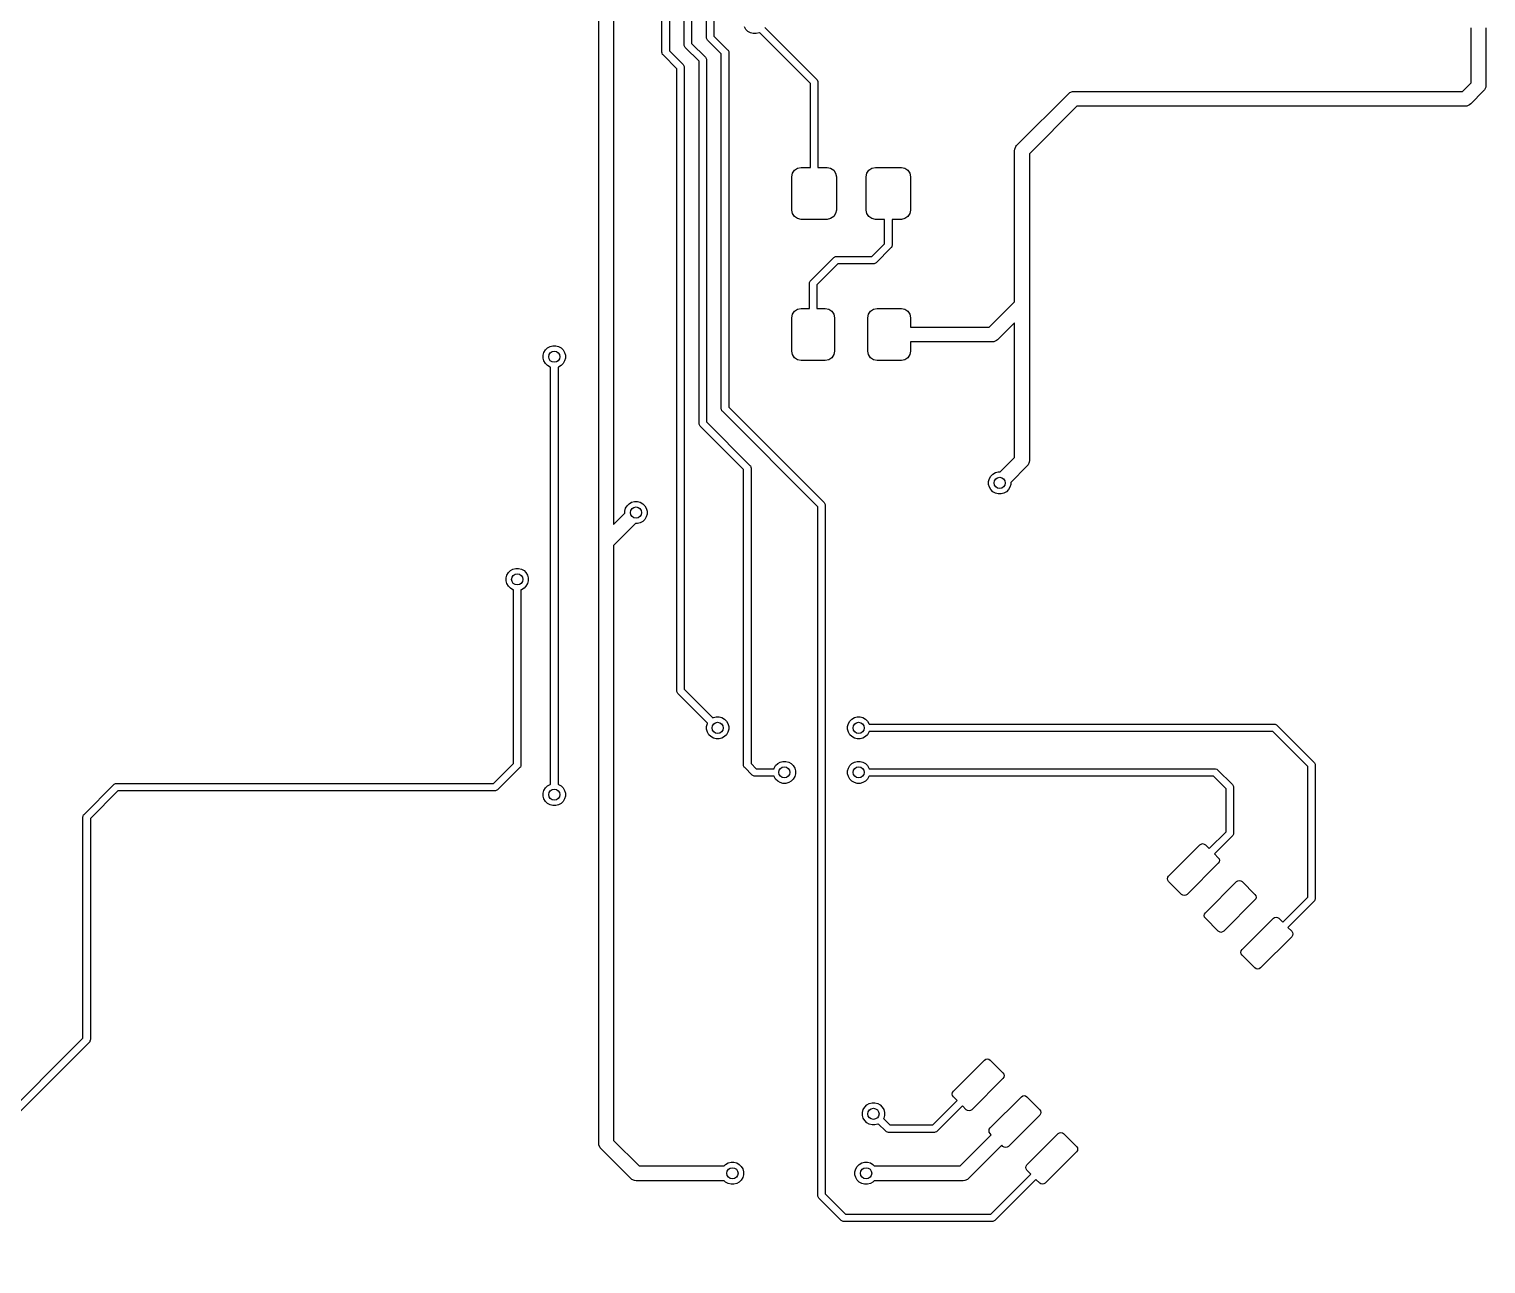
# Model space of a CAD drawing. Extents: x 0.41 to 5.69, y -3.19 to 0.7.
# Drawn here: x 4.065 to 5.61, y -2.821 to -1.511 of the extents above; entities that cross this region are included whole.
import ezdxf

# ---------------------------------------------------------------- set-up
doc = ezdxf.new("R2010")
doc.units = 0
doc.header["$MEASUREMENT"] = 0
doc.layers.add('BLACK', color=7, linetype='CONTINUOUS')

msp = doc.modelspace()

# ---------------------------------------------------------------- linework, layer by layer
at = {"layer": 'BLACK', "linetype": 'CONTINUOUS'}
for p, q in [((4.6693, -1.5591), (4.6693, -0.1181)), ((4.685, -0.1214), (4.685, -1.5591)), ((4.7362, -1.5354), (4.7362, -0.7087)), ((4.7441, -0.7103), (4.7441, -1.5338)), ((4.7598, -1.5276), (4.7598, -0.9291)), ((4.7677, -0.9308), (4.7677, -1.5259)), ((4.7835, -1.5197), (4.7835, -0.9528)), ((4.7913, -0.9544), (4.7913, -1.5181)), ((4.8253, -1.5111), (4.8237, -1.5085)), ((4.8275, -1.5133), (4.8253, -1.5111)), ((4.8301, -1.5148), (4.8275, -1.5133)), ((4.8453, -1.509), (4.9004, -1.5641)), ((5.5945, -1.5676), (5.5945, -1.5095)), ((5.6102, -1.5095), (5.6102, -1.5709)), ((4.7599, -1.5283), (4.7598, -1.5276)), ((4.7605, -1.5297), (4.7599, -1.5283)), ((4.761, -1.5303), (4.7605, -1.5297)), ((4.7677, -1.5259), (4.7823, -1.5405)), ((4.7835, -1.5205), (4.7835, -1.5197)), ((4.7841, -1.5219), (4.7835, -1.5205)), ((4.7846, -1.5225), (4.7841, -1.5219)), ((4.7992, -1.5371), (4.7846, -1.5225)), ((4.7913, -1.5181), (4.8059, -1.5326)), ((4.8331, -1.5156), (4.8301, -1.5148)), ((4.8362, -1.5156), (4.8331, -1.5156)), ((4.8392, -1.5148), (4.8362, -1.5156)), ((4.8397, -1.5145), (4.8392, -1.5148)), ((4.8937, -1.5686), (4.8397, -1.5145)), ((4.7363, -1.5362), (4.7362, -1.5354)), ((4.7369, -1.5376), (4.7363, -1.5362)), ((4.7374, -1.5382), (4.7369, -1.5376)), ((4.752, -1.5528), (4.7374, -1.5382)), ((4.7441, -1.5338), (4.7587, -1.5484)), ((4.7756, -1.5449), (4.761, -1.5303)), ((4.7756, -1.9291), (4.7756, -1.5449)), ((4.7823, -1.5405), (4.7828, -1.5411)), ((4.7828, -1.5411), (4.7828, -1.5411)), ((4.7828, -1.5411), (4.7834, -1.5425)), ((4.7834, -1.5425), (4.7835, -1.5433)), ((4.7835, -1.5433), (4.7835, -1.9275)), ((4.7992, -1.9134), (4.7992, -1.5371)), ((4.8059, -1.5326), (4.8064, -1.5332)), ((4.8064, -1.5332), (4.8064, -1.5332)), ((4.8064, -1.5332), (4.807, -1.5347)), ((4.807, -1.5347), (4.8071, -1.5354)), ((4.8071, -1.5354), (4.8071, -1.9118)), ((4.6693, -1.6102), (4.6693, -1.5591)), ((4.685, -1.5591), (4.685, -1.6102)), ((4.752, -2.2126), (4.752, -1.5528)), ((4.7587, -1.5484), (4.7592, -1.549)), ((4.7592, -1.549), (4.7592, -1.549)), ((4.7592, -1.549), (4.7598, -1.5504)), ((4.7598, -1.5504), (4.7598, -1.5512)), ((4.7598, -1.5512), (4.7598, -2.211)), ((4.8937, -1.6575), (4.8937, -1.5686)), ((4.9004, -1.5641), (4.9009, -1.5647)), ((4.9009, -1.5647), (4.9015, -1.5662)), ((4.9015, -1.5662), (4.9016, -1.5669)), ((4.9016, -1.5669), (4.9016, -1.6575)), ((5.5853, -1.5768), (5.5945, -1.5676)), ((5.6089, -1.5752), (5.6079, -1.5764)), ((5.6101, -1.5724), (5.6089, -1.5752)), ((5.6102, -1.5709), (5.6101, -1.5724)), ((5.1125, -1.6342), (5.1677, -1.5791)), ((5.1677, -1.5791), (5.1689, -1.5781)), ((5.1689, -1.5781), (5.1717, -1.5769)), ((5.1717, -1.5769), (5.1732, -1.5768)), ((5.1732, -1.5768), (5.2441, -1.5768)), ((5.2441, -1.5768), (5.5853, -1.5768)), ((5.593, -1.5912), (5.5901, -1.5924)), ((5.5942, -1.5902), (5.593, -1.5912)), ((5.6079, -1.5764), (5.5942, -1.5902)), ((5.1765, -1.5925), (5.126, -1.643)), ((5.2382, -1.5925), (5.1765, -1.5925)), ((5.2441, -1.5925), (5.2382, -1.5925)), ((5.5886, -1.5925), (5.2441, -1.5925)), ((5.5901, -1.5924), (5.5886, -1.5925)), ((4.6693, -1.6378), (4.6693, -1.6102)), ((4.685, -1.6102), (4.685, -1.6378)), ((4.6693, -2.0551), (4.6693, -1.6378)), ((4.685, -1.6378), (4.685, -2.0361)), ((5.1104, -1.6382), (5.1116, -1.6354)), ((5.1116, -1.6354), (5.1125, -1.6342)), ((5.1102, -1.6398), (5.1104, -1.6382)), ((5.1102, -1.748), (5.1102, -1.6398)), ((5.126, -1.643), (5.126, -1.748)), ((4.874, -1.6673), (4.8748, -1.6636)), ((4.874, -1.7028), (4.874, -1.6673)), ((4.8748, -1.6636), (4.8769, -1.6604)), ((4.8769, -1.6604), (4.8801, -1.6582)), ((4.8801, -1.6582), (4.8839, -1.6575)), ((4.8839, -1.6575), (4.8937, -1.6575)), ((4.9016, -1.6575), (4.9114, -1.6575)), ((4.9114, -1.6575), (4.9152, -1.6582)), ((4.9152, -1.6582), (4.9184, -1.6604)), ((4.9184, -1.6604), (4.9205, -1.6636)), ((4.9205, -1.6636), (4.9213, -1.6673)), ((4.9213, -1.6673), (4.9213, -1.7028)), ((4.9528, -1.6673), (4.9535, -1.6636)), ((4.9528, -1.7028), (4.9528, -1.6673)), ((4.9535, -1.6636), (4.9556, -1.6604)), ((4.9556, -1.6604), (4.9588, -1.6582)), ((4.9588, -1.6582), (4.9626, -1.6575)), ((4.9626, -1.6575), (4.9902, -1.6575)), ((4.9902, -1.6575), (4.9939, -1.6582)), ((4.9939, -1.6582), (4.9971, -1.6604)), ((4.9971, -1.6604), (4.9993, -1.6636)), ((4.9993, -1.6636), (5, -1.6673)), ((5, -1.6673), (5, -1.7028)), ((4.8748, -1.7065), (4.874, -1.7028)), ((4.8769, -1.7097), (4.8748, -1.7065)), ((4.8801, -1.7118), (4.8769, -1.7097)), ((4.8839, -1.7126), (4.8801, -1.7118)), ((4.9114, -1.7126), (4.8839, -1.7126)), ((4.9152, -1.7118), (4.9114, -1.7126)), ((4.9184, -1.7097), (4.9152, -1.7118)), ((4.9205, -1.7065), (4.9184, -1.7097)), ((4.9213, -1.7028), (4.9205, -1.7065)), ((4.9535, -1.7065), (4.9528, -1.7028)), ((4.9556, -1.7097), (4.9535, -1.7065)), ((4.9588, -1.7118), (4.9556, -1.7097)), ((4.9626, -1.7126), (4.9588, -1.7118)), ((4.9724, -1.7126), (4.9626, -1.7126)), ((4.9724, -1.7385), (4.9724, -1.7126)), ((4.9902, -1.7126), (4.9803, -1.7126)), ((4.9803, -1.7126), (4.9803, -1.7402)), ((4.9939, -1.7118), (4.9902, -1.7126)), ((4.9971, -1.7097), (4.9939, -1.7118)), ((4.9993, -1.7065), (4.9971, -1.7097)), ((5, -1.7028), (4.9993, -1.7065)), ((4.959, -1.752), (4.9724, -1.7385)), ((4.9792, -1.7429), (4.9634, -1.7587)), ((4.9797, -1.7423), (4.9792, -1.7429)), ((4.98, -1.7415), (4.9797, -1.7423)), ((4.9802, -1.7409), (4.98, -1.7415)), ((4.9803, -1.7402), (4.9802, -1.7409)), ((4.8939, -1.7777), (4.9185, -1.7531)), ((4.9229, -1.7598), (4.9006, -1.7821)), ((4.9185, -1.7531), (4.9191, -1.7526)), ((4.9191, -1.7526), (4.9196, -1.7524)), ((4.9196, -1.7524), (4.9205, -1.752)), ((4.9205, -1.752), (4.9213, -1.752)), ((4.9213, -1.752), (4.959, -1.752)), ((4.9606, -1.7598), (4.9229, -1.7598)), ((4.9614, -1.7598), (4.9606, -1.7598)), ((4.9628, -1.7592), (4.9614, -1.7598)), ((4.9634, -1.7587), (4.9628, -1.7592)), ((5.1102, -1.7999), (5.1102, -1.748)), ((5.126, -1.748), (5.126, -1.9685)), ((4.8927, -1.7805), (4.8928, -1.7797)), ((4.8927, -1.8071), (4.8927, -1.7805)), ((4.8928, -1.7797), (4.8934, -1.7783)), ((4.8934, -1.7783), (4.8939, -1.7777)), ((4.9006, -1.7821), (4.9006, -1.8071)), ((4.8769, -1.81), (4.8801, -1.8078)), ((4.8801, -1.8078), (4.8839, -1.8071)), ((4.8839, -1.8071), (4.8927, -1.8071)), ((4.9006, -1.8071), (4.9094, -1.8071)), ((4.9094, -1.8071), (4.9132, -1.8078)), ((4.9132, -1.8078), (4.9164, -1.81)), ((4.9576, -1.81), (4.9608, -1.8078)), ((4.9608, -1.8078), (4.9646, -1.8071)), ((4.9646, -1.8071), (4.9902, -1.8071)), ((4.9902, -1.8071), (4.9939, -1.8078)), ((4.9939, -1.8078), (4.9971, -1.81)), ((5.0834, -1.8268), (5.1102, -1.7999)), ((4.874, -1.8169), (4.8748, -1.8132)), ((4.874, -1.8524), (4.874, -1.8169)), ((4.8748, -1.8132), (4.8769, -1.81)), ((4.9164, -1.81), (4.9185, -1.8132)), ((4.9185, -1.8132), (4.9193, -1.8169)), ((4.9193, -1.8169), (4.9193, -1.8524)), ((4.9547, -1.8169), (4.9555, -1.8132)), ((4.9547, -1.8524), (4.9547, -1.8169)), ((4.9555, -1.8132), (4.9576, -1.81)), ((4.9971, -1.81), (4.9993, -1.8132)), ((4.9993, -1.8132), (5, -1.8169)), ((5, -1.8169), (5, -1.8268)), ((5.1102, -1.8222), (5.0922, -1.8402)), ((5.1102, -1.9652), (5.1102, -1.8222)), ((5, -1.8268), (5.0834, -1.8268)), ((4.6103, -1.8567), (4.6111, -1.8537)), ((4.6111, -1.8537), (4.6127, -1.8511)), ((4.6127, -1.8511), (4.6149, -1.8489)), ((4.6149, -1.8489), (4.6175, -1.8474)), ((4.6175, -1.8474), (4.6205, -1.8466)), ((4.6205, -1.8466), (4.6236, -1.8466)), ((4.6236, -1.8466), (4.6266, -1.8474)), ((4.6266, -1.8474), (4.6292, -1.8489)), ((4.6292, -1.8489), (4.6314, -1.8511)), ((4.6314, -1.8511), (4.633, -1.8537)), ((4.633, -1.8537), (4.6338, -1.8567)), ((4.8748, -1.8561), (4.874, -1.8524)), ((4.9193, -1.8524), (4.9185, -1.8561)), ((4.9555, -1.8561), (4.9547, -1.8524)), ((5, -1.8524), (4.9993, -1.8561)), ((5.0866, -1.8425), (5, -1.8425)), ((5, -1.8425), (5, -1.8524)), ((5.0882, -1.8424), (5.0866, -1.8425)), ((5.091, -1.8412), (5.0882, -1.8424)), ((5.0922, -1.8402), (5.091, -1.8412)), ((4.6103, -1.8598), (4.6103, -1.8567)), ((4.6111, -1.8628), (4.6103, -1.8598)), ((4.6127, -1.8655), (4.6111, -1.8628)), ((4.6149, -1.8676), (4.6127, -1.8655)), ((4.6175, -1.8692), (4.6149, -1.8676)), ((4.6181, -1.8693), (4.6175, -1.8692)), ((4.6181, -2.3118), (4.6181, -1.8693)), ((4.6266, -1.8692), (4.626, -1.8693)), ((4.626, -1.8693), (4.626, -2.3118)), ((4.6292, -1.8676), (4.6266, -1.8692)), ((4.6314, -1.8655), (4.6292, -1.8676)), ((4.633, -1.8628), (4.6314, -1.8655)), ((4.6338, -1.8598), (4.633, -1.8628)), ((4.6338, -1.8567), (4.6338, -1.8598)), ((4.8769, -1.8593), (4.8748, -1.8561)), ((4.8801, -1.8615), (4.8769, -1.8593)), ((4.8839, -1.8622), (4.8801, -1.8615)), ((4.9094, -1.8622), (4.8839, -1.8622)), ((4.9132, -1.8615), (4.9094, -1.8622)), ((4.9164, -1.8593), (4.9132, -1.8615)), ((4.9185, -1.8561), (4.9164, -1.8593)), ((4.9576, -1.8593), (4.9555, -1.8561)), ((4.9608, -1.8615), (4.9576, -1.8593)), ((4.9646, -1.8622), (4.9608, -1.8615)), ((4.9902, -1.8622), (4.9646, -1.8622)), ((4.9939, -1.8615), (4.9902, -1.8622)), ((4.9971, -1.8593), (4.9939, -1.8615)), ((4.9993, -1.8561), (4.9971, -1.8593)), ((4.7993, -1.9142), (4.7992, -1.9134)), ((4.7999, -1.9156), (4.7993, -1.9142)), ((4.8004, -1.9162), (4.7999, -1.9156)), ((4.9016, -2.0174), (4.8004, -1.9162)), ((4.8071, -1.9118), (4.9083, -2.013)), ((4.7757, -1.9299), (4.7756, -1.9291)), ((4.7763, -1.9313), (4.7757, -1.9299)), ((4.7767, -1.9319), (4.7763, -1.9313)), ((4.7835, -1.9275), (4.8296, -1.9736)), ((4.8228, -1.978), (4.7767, -1.9319)), ((4.8296, -1.9736), (4.83, -1.9742)), ((4.83, -1.9742), (4.83, -1.9742)), ((4.83, -1.9742), (4.8306, -1.9756)), ((4.8306, -1.9756), (4.8307, -1.9764)), ((4.8307, -1.9764), (4.8307, -2.2897)), ((5.0951, -1.9804), (5.1102, -1.9652)), ((5.1237, -1.9741), (5.1062, -1.9916)), ((5.1247, -1.9729), (5.1237, -1.9741)), ((5.1258, -1.97), (5.1247, -1.9729)), ((5.126, -1.9685), (5.1258, -1.97)), ((4.8228, -2.2913), (4.8228, -1.978)), ((5.0828, -1.9906), (5.0836, -1.9876)), ((5.0828, -1.9937), (5.0828, -1.9906)), ((5.0836, -1.9876), (5.0851, -1.9849)), ((5.0851, -1.9849), (5.0873, -1.9828)), ((5.0873, -1.9828), (5.09, -1.9812)), ((5.09, -1.9812), (5.0929, -1.9804)), ((5.0929, -1.9804), (5.0951, -1.9804)), ((5.1062, -1.9916), (5.1062, -1.9937)), ((5.0836, -1.9966), (5.0828, -1.9937)), ((5.0851, -1.9993), (5.0836, -1.9966)), ((5.0873, -2.0015), (5.0851, -1.9993)), ((5.09, -2.003), (5.0873, -2.0015)), ((5.0929, -2.0038), (5.09, -2.003)), ((5.096, -2.0038), (5.0929, -2.0038)), ((5.099, -2.003), (5.096, -2.0038)), ((5.1017, -2.0015), (5.099, -2.003)), ((5.1039, -1.9993), (5.1017, -2.0015)), ((5.1054, -1.9966), (5.1039, -1.9993)), ((5.1062, -1.9937), (5.1054, -1.9966)), ((4.685, -2.0361), (4.697, -2.0242)), ((4.697, -2.0221), (4.6977, -2.0191)), ((4.697, -2.0242), (4.697, -2.0221)), ((4.6977, -2.0191), (4.6993, -2.0164)), ((4.6993, -2.0164), (4.7015, -2.0143)), ((4.7015, -2.0143), (4.7041, -2.0127)), ((4.7041, -2.0127), (4.7071, -2.0119)), ((4.7071, -2.0119), (4.7102, -2.0119)), ((4.7102, -2.0119), (4.7132, -2.0127)), ((4.7132, -2.0127), (4.7159, -2.0143)), ((4.7159, -2.0143), (4.718, -2.0164)), ((4.718, -2.0164), (4.7196, -2.0191)), ((4.7196, -2.0191), (4.7204, -2.0221)), ((4.7204, -2.0221), (4.7204, -2.0252)), ((4.9016, -2.748), (4.9016, -2.0174)), ((4.9083, -2.013), (4.9088, -2.0136)), ((4.9088, -2.0136), (4.9088, -2.0136)), ((4.9088, -2.0136), (4.9094, -2.015)), ((4.9094, -2.015), (4.9094, -2.0157)), ((4.9094, -2.0157), (4.9094, -2.7464)), ((4.7081, -2.0353), (4.685, -2.0584)), ((4.7102, -2.0353), (4.7081, -2.0353)), ((4.7132, -2.0345), (4.7102, -2.0353)), ((4.7159, -2.033), (4.7132, -2.0345)), ((4.718, -2.0308), (4.7159, -2.033)), ((4.7196, -2.0281), (4.718, -2.0308)), ((4.7204, -2.0252), (4.7196, -2.0281)), ((4.6693, -2.6929), (4.6693, -2.0551)), ((4.685, -2.0584), (4.685, -2.6897)), ((4.5733, -2.0873), (4.5755, -2.0851)), ((4.5755, -2.0851), (4.5782, -2.0836)), ((4.5782, -2.0836), (4.5811, -2.0828)), ((4.5811, -2.0828), (4.5842, -2.0828)), ((4.5842, -2.0828), (4.5872, -2.0836)), ((4.5872, -2.0836), (4.5899, -2.0851)), ((4.5899, -2.0851), (4.592, -2.0873)), ((4.571, -2.0929), (4.5718, -2.09)), ((4.571, -2.096), (4.571, -2.0929)), ((4.5718, -2.099), (4.571, -2.096)), ((4.5718, -2.09), (4.5733, -2.0873)), ((4.5733, -2.1017), (4.5718, -2.099)), ((4.592, -2.0873), (4.5936, -2.09)), ((4.5936, -2.099), (4.592, -2.1017)), ((4.5936, -2.09), (4.5944, -2.0929)), ((4.5944, -2.096), (4.5936, -2.099)), ((4.5944, -2.0929), (4.5944, -2.096)), ((4.5755, -2.1039), (4.5733, -2.1017)), ((4.5782, -2.1054), (4.5755, -2.1039)), ((4.5787, -2.1056), (4.5782, -2.1054)), ((4.5787, -2.2897), (4.5787, -2.1056)), ((4.5872, -2.1054), (4.5866, -2.1056)), ((4.5866, -2.1056), (4.5866, -2.2913)), ((4.5899, -2.1039), (4.5872, -2.1054)), ((4.592, -2.1017), (4.5899, -2.1039)), ((4.752, -2.2134), (4.752, -2.2126)), ((4.7526, -2.2148), (4.752, -2.2134)), ((4.7531, -2.2154), (4.7526, -2.2148)), ((4.7847, -2.2469), (4.7531, -2.2154)), ((4.7598, -2.211), (4.7902, -2.2414)), ((4.7908, -2.2411), (4.7937, -2.2403)), ((4.7937, -2.2403), (4.7968, -2.2403)), ((4.7968, -2.2403), (4.7998, -2.2411)), ((4.9404, -2.2411), (4.9433, -2.2403)), ((4.9433, -2.2403), (4.9464, -2.2403)), ((4.9464, -2.2403), (4.9494, -2.2411)), ((4.7836, -2.2504), (4.7844, -2.2474)), ((4.7836, -2.2535), (4.7836, -2.2504)), ((4.7844, -2.2565), (4.7836, -2.2535)), ((4.7844, -2.2474), (4.7847, -2.2469)), ((4.7902, -2.2414), (4.7908, -2.2411)), ((4.7998, -2.2411), (4.8025, -2.2426)), ((4.8025, -2.2426), (4.8046, -2.2448)), ((4.8046, -2.2448), (4.8062, -2.2474)), ((4.8062, -2.2474), (4.807, -2.2504)), ((4.807, -2.2535), (4.8062, -2.2565)), ((4.807, -2.2504), (4.807, -2.2535)), ((4.9332, -2.2504), (4.934, -2.2474)), ((4.9332, -2.2535), (4.9332, -2.2504)), ((4.934, -2.2565), (4.9332, -2.2535)), ((4.934, -2.2474), (4.9355, -2.2448)), ((4.9355, -2.2448), (4.9377, -2.2426)), ((4.9377, -2.2426), (4.9404, -2.2411)), ((4.9494, -2.2411), (4.9521, -2.2426)), ((4.9521, -2.2426), (4.9543, -2.2448)), ((4.9543, -2.2448), (4.9558, -2.2474)), ((4.9558, -2.2474), (4.956, -2.248)), ((4.956, -2.2559), (4.9558, -2.2565)), ((4.956, -2.248), (5.378, -2.248)), ((5.378, -2.2559), (4.956, -2.2559)), ((5.378, -2.248), (5.3858, -2.248)), ((5.3842, -2.2559), (5.378, -2.2559)), ((5.4213, -2.293), (5.3842, -2.2559)), ((5.3858, -2.248), (5.3866, -2.2481)), ((5.3866, -2.2481), (5.388, -2.2487)), ((5.388, -2.2487), (5.3886, -2.2492)), ((5.3886, -2.2492), (5.428, -2.2886)), ((4.7859, -2.2592), (4.7844, -2.2565)), ((4.7881, -2.2613), (4.7859, -2.2592)), ((4.7908, -2.2629), (4.7881, -2.2613)), ((4.7937, -2.2637), (4.7908, -2.2629)), ((4.7968, -2.2637), (4.7937, -2.2637)), ((4.7998, -2.2629), (4.7968, -2.2637)), ((4.8025, -2.2613), (4.7998, -2.2629)), ((4.8046, -2.2592), (4.8025, -2.2613)), ((4.8062, -2.2565), (4.8046, -2.2592)), ((4.9355, -2.2592), (4.934, -2.2565)), ((4.9377, -2.2613), (4.9355, -2.2592)), ((4.9404, -2.2629), (4.9377, -2.2613)), ((4.9433, -2.2637), (4.9404, -2.2629)), ((4.9464, -2.2637), (4.9433, -2.2637)), ((4.9494, -2.2629), (4.9464, -2.2637)), ((4.9521, -2.2613), (4.9494, -2.2629)), ((4.9543, -2.2592), (4.9521, -2.2613)), ((4.9558, -2.2565), (4.9543, -2.2592)), ((4.5574, -2.311), (4.5787, -2.2897)), ((4.5855, -2.2941), (4.5618, -2.3177)), ((4.586, -2.2935), (4.5855, -2.2941)), ((4.5865, -2.2921), (4.586, -2.2935)), ((4.5866, -2.2913), (4.5865, -2.2921)), ((4.8229, -2.2921), (4.8228, -2.2913)), ((4.8235, -2.2935), (4.8229, -2.2921)), ((4.824, -2.2941), (4.8235, -2.2935)), ((4.8319, -2.302), (4.824, -2.2941)), ((4.8307, -2.2897), (4.8363, -2.2953)), ((4.8325, -2.3025), (4.8319, -2.302)), ((4.8339, -2.3031), (4.8325, -2.3025)), ((4.8363, -2.2953), (4.8551, -2.2953)), ((4.8551, -2.2953), (4.8552, -2.2947)), ((4.8552, -2.2947), (4.8568, -2.292)), ((4.8568, -2.292), (4.859, -2.2898)), ((4.859, -2.2898), (4.8616, -2.2883)), ((4.8616, -2.2883), (4.8646, -2.2875)), ((4.8646, -2.2875), (4.8677, -2.2875)), ((4.8677, -2.2875), (4.8707, -2.2883)), ((4.8707, -2.2883), (4.8733, -2.2898)), ((4.8733, -2.2898), (4.8755, -2.292)), ((4.8755, -2.292), (4.8771, -2.2947)), ((4.8771, -2.2947), (4.8779, -2.2977)), ((4.8779, -2.3008), (4.8771, -2.3037)), ((4.8779, -2.2977), (4.8779, -2.3008)), ((4.9332, -2.2977), (4.934, -2.2947)), ((4.9332, -2.3008), (4.9332, -2.2977)), ((4.934, -2.3037), (4.9332, -2.3008)), ((4.934, -2.2947), (4.9355, -2.292)), ((4.9355, -2.292), (4.9377, -2.2898)), ((4.9377, -2.2898), (4.9404, -2.2883)), ((4.9404, -2.2883), (4.9433, -2.2875)), ((4.9433, -2.2875), (4.9464, -2.2875)), ((4.9464, -2.2875), (4.9494, -2.2883)), ((4.9494, -2.2883), (4.9521, -2.2898)), ((4.9521, -2.2898), (4.9543, -2.292)), ((4.9543, -2.292), (4.9558, -2.2947)), ((4.9558, -2.2947), (4.956, -2.2953)), ((4.956, -2.2953), (5.3228, -2.2953)), ((5.3228, -2.2953), (5.3236, -2.2954)), ((5.3236, -2.2954), (5.325, -2.2959)), ((5.325, -2.2959), (5.3256, -2.2964)), ((5.3256, -2.2964), (5.3414, -2.3122)), ((5.4213, -2.4314), (5.4213, -2.293)), ((5.428, -2.2886), (5.4285, -2.2892)), ((5.4285, -2.2892), (5.4291, -2.2906)), ((5.4291, -2.2906), (5.4291, -2.2913)), ((5.4291, -2.2913), (5.4291, -2.4331)), ((4.1232, -2.3437), (4.1547, -2.3122)), ((4.1547, -2.3122), (4.1553, -2.3117)), ((4.1553, -2.3117), (4.1567, -2.3111)), ((4.1567, -2.3111), (4.1575, -2.311)), ((4.1575, -2.311), (4.5574, -2.311)), ((4.5618, -2.3177), (4.5612, -2.3182)), ((4.6111, -2.3183), (4.6127, -2.3156)), ((4.6127, -2.3156), (4.6149, -2.3135)), ((4.6149, -2.3135), (4.6175, -2.3119)), ((4.6175, -2.3119), (4.6181, -2.3118)), ((4.626, -2.3118), (4.6266, -2.3119)), ((4.6266, -2.3119), (4.6292, -2.3135)), ((4.6292, -2.3135), (4.6314, -2.3156)), ((4.6314, -2.3156), (4.633, -2.3183)), ((4.8346, -2.3031), (4.8339, -2.3031)), ((4.8551, -2.3031), (4.8346, -2.3031)), ((4.8552, -2.3037), (4.8551, -2.3031)), ((4.8568, -2.3064), (4.8552, -2.3037)), ((4.859, -2.3086), (4.8568, -2.3064)), ((4.8616, -2.3101), (4.859, -2.3086)), ((4.8646, -2.3109), (4.8616, -2.3101)), ((4.8677, -2.3109), (4.8646, -2.3109)), ((4.8707, -2.3101), (4.8677, -2.3109)), ((4.8733, -2.3086), (4.8707, -2.3101)), ((4.8755, -2.3064), (4.8733, -2.3086)), ((4.8771, -2.3037), (4.8755, -2.3064)), ((4.9355, -2.3064), (4.934, -2.3037)), ((4.9377, -2.3086), (4.9355, -2.3064)), ((4.9404, -2.3101), (4.9377, -2.3086)), ((4.9433, -2.3109), (4.9404, -2.3101)), ((4.9464, -2.3109), (4.9433, -2.3109)), ((4.9494, -2.3101), (4.9464, -2.3109)), ((4.9521, -2.3086), (4.9494, -2.3101)), ((4.9543, -2.3064), (4.9521, -2.3086)), ((4.9558, -2.3037), (4.9543, -2.3064)), ((4.956, -2.3031), (4.9558, -2.3037)), ((5.3212, -2.3031), (4.956, -2.3031)), ((5.3346, -2.3166), (5.3212, -2.3031)), ((5.3346, -2.3543), (5.3346, -2.3166)), ((5.3414, -2.3122), (5.3419, -2.3128)), ((5.3419, -2.3128), (5.3419, -2.3128)), ((5.3419, -2.3128), (5.3424, -2.3142)), ((5.3424, -2.3142), (5.3425, -2.315)), ((5.3425, -2.315), (5.3425, -2.3543)), ((4.1591, -2.3189), (4.1299, -2.3481)), ((4.5591, -2.3189), (4.1591, -2.3189)), ((4.5598, -2.3188), (4.5591, -2.3189)), ((4.5612, -2.3182), (4.5598, -2.3188)), ((4.6103, -2.3213), (4.6111, -2.3183)), ((4.6103, -2.3244), (4.6103, -2.3213)), ((4.6111, -2.3274), (4.6103, -2.3244)), ((4.6127, -2.33), (4.6111, -2.3274)), ((4.6149, -2.3322), (4.6127, -2.33)), ((4.6175, -2.3337), (4.6149, -2.3322)), ((4.6292, -2.3322), (4.6266, -2.3337)), ((4.6314, -2.33), (4.6292, -2.3322)), ((4.633, -2.3274), (4.6314, -2.33)), ((4.633, -2.3183), (4.6338, -2.3213)), ((4.6338, -2.3244), (4.633, -2.3274)), ((4.6338, -2.3213), (4.6338, -2.3244)), ((4.122, -2.3465), (4.1221, -2.3457)), ((4.122, -2.581), (4.122, -2.3465)), ((4.1221, -2.3457), (4.1227, -2.3443)), ((4.1227, -2.3443), (4.1232, -2.3437)), ((4.1299, -2.3481), (4.1299, -2.5827)), ((4.6205, -2.3345), (4.6175, -2.3337)), ((4.6236, -2.3345), (4.6205, -2.3345)), ((4.6266, -2.3337), (4.6236, -2.3345)), ((5.3167, -2.3801), (5.3346, -2.3622)), ((5.3346, -2.3622), (5.3346, -2.3543)), ((5.3425, -2.3638), (5.3424, -2.3646)), ((5.3425, -2.3543), (5.3425, -2.3638)), ((5.2737, -2.4092), (5.3068, -2.3761)), ((5.3068, -2.3761), (5.3082, -2.3752)), ((5.3082, -2.3752), (5.3097, -2.3748)), ((5.3097, -2.3748), (5.3113, -2.3752)), ((5.3113, -2.3752), (5.3127, -2.3761)), ((5.3127, -2.3761), (5.3167, -2.3801)), ((5.3414, -2.3666), (5.3223, -2.3857)), ((5.3419, -2.366), (5.3414, -2.3666)), ((5.342, -2.3656), (5.3419, -2.366)), ((5.3424, -2.3646), (5.342, -2.3656)), ((5.3223, -2.3857), (5.3263, -2.3897)), ((5.3263, -2.3897), (5.3272, -2.391)), ((5.3272, -2.3942), (5.3263, -2.3955)), ((5.3272, -2.391), (5.3275, -2.3926)), ((5.3275, -2.3926), (5.3272, -2.3942)), ((5.2725, -2.4121), (5.2728, -2.4105)), ((5.2728, -2.4105), (5.2737, -2.4092)), ((5.3263, -2.3955), (5.2932, -2.4287)), ((5.2728, -2.4137), (5.2725, -2.4121)), ((5.2737, -2.415), (5.2728, -2.4137)), ((5.2873, -2.4287), (5.2737, -2.415)), ((5.3127, -2.4482), (5.3458, -2.415)), ((5.3458, -2.415), (5.3471, -2.4141)), ((5.3471, -2.4141), (5.3487, -2.4138)), ((5.3487, -2.4138), (5.3503, -2.4141)), ((5.3503, -2.4141), (5.3516, -2.415)), ((5.3516, -2.415), (5.3653, -2.4287)), ((5.2887, -2.4296), (5.2873, -2.4287)), ((5.2903, -2.4299), (5.2887, -2.4296)), ((5.2918, -2.4296), (5.2903, -2.4299)), ((5.2932, -2.4287), (5.2918, -2.4296)), ((5.3653, -2.4345), (5.3322, -2.4676)), ((5.3653, -2.4287), (5.3662, -2.43)), ((5.3662, -2.4332), (5.3653, -2.4345)), ((5.3662, -2.43), (5.3665, -2.4316)), ((5.3665, -2.4316), (5.3662, -2.4332)), ((5.3947, -2.458), (5.4213, -2.4314)), ((5.428, -2.4359), (5.4002, -2.4636)), ((5.4285, -2.4353), (5.428, -2.4359)), ((5.4288, -2.4345), (5.4285, -2.4353)), ((5.4291, -2.4338), (5.4288, -2.4345)), ((5.4291, -2.4331), (5.4291, -2.4338)), ((5.3115, -2.4511), (5.3118, -2.4495)), ((5.3118, -2.4527), (5.3115, -2.4511)), ((5.3118, -2.4495), (5.3127, -2.4482)), ((5.3127, -2.454), (5.3118, -2.4527)), ((5.3263, -2.4676), (5.3127, -2.454)), ((5.3516, -2.4871), (5.3848, -2.454)), ((5.3848, -2.454), (5.3861, -2.4531)), ((5.3861, -2.4531), (5.3877, -2.4528)), ((5.3877, -2.4528), (5.3893, -2.4531)), ((5.3893, -2.4531), (5.3906, -2.454)), ((5.3906, -2.454), (5.3947, -2.458)), ((5.3277, -2.4685), (5.3263, -2.4676)), ((5.3292, -2.4689), (5.3277, -2.4685)), ((5.3308, -2.4685), (5.3292, -2.4689)), ((5.3322, -2.4676), (5.3308, -2.4685)), ((5.4002, -2.4636), (5.4043, -2.4676)), ((5.4043, -2.4676), (5.4052, -2.469)), ((5.4052, -2.4722), (5.4043, -2.4735)), ((5.4052, -2.469), (5.4055, -2.4706)), ((5.4055, -2.4706), (5.4052, -2.4722)), ((5.3507, -2.4885), (5.3516, -2.4871)), ((5.4043, -2.4735), (5.3711, -2.5066)), ((5.3504, -2.4901), (5.3507, -2.4885)), ((5.3507, -2.4916), (5.3504, -2.4901)), ((5.3516, -2.493), (5.3507, -2.4916)), ((5.3653, -2.5066), (5.3516, -2.493)), ((5.3666, -2.5075), (5.3653, -2.5066)), ((5.3682, -2.5078), (5.3666, -2.5075)), ((5.3698, -2.5075), (5.3682, -2.5078)), ((5.3711, -2.5066), (5.3698, -2.5075)), ((3.887, -2.8161), (4.122, -2.581)), ((4.1288, -2.5855), (3.8937, -2.8205)), ((4.1293, -2.5849), (4.1288, -2.5855)), ((4.1294, -2.5844), (4.1293, -2.5849)), ((4.1298, -2.5834), (4.1294, -2.5844)), ((4.1299, -2.5827), (4.1298, -2.5834)), ((5.0454, -2.6375), (5.0785, -2.6043)), ((5.0785, -2.6043), (5.0799, -2.6034)), ((5.0799, -2.6034), (5.0815, -2.6031)), ((5.0815, -2.6031), (5.0831, -2.6034)), ((5.0831, -2.6034), (5.0844, -2.6043)), ((5.0844, -2.6043), (5.098, -2.618)), ((5.098, -2.6238), (5.0649, -2.657)), ((5.098, -2.618), (5.0989, -2.6193)), ((5.0989, -2.6225), (5.098, -2.6238)), ((5.0989, -2.6193), (5.0992, -2.6209)), ((5.0992, -2.6209), (5.0989, -2.6225)), ((5.0442, -2.6404), (5.0445, -2.6388)), ((5.0445, -2.642), (5.0442, -2.6404)), ((5.0445, -2.6388), (5.0454, -2.6375)), ((5.0454, -2.6433), (5.0445, -2.642)), ((5.1175, -2.6433), (5.1189, -2.6424)), ((5.1189, -2.6424), (5.1204, -2.6421)), ((5.1204, -2.6421), (5.122, -2.6424)), ((5.122, -2.6424), (5.1234, -2.6433)), ((4.9489, -2.6599), (4.9497, -2.6569)), ((4.9497, -2.6569), (4.9513, -2.6542)), ((4.9513, -2.6542), (4.9534, -2.652)), ((4.9534, -2.652), (4.9561, -2.6505)), ((4.9561, -2.6505), (4.9591, -2.6497)), ((4.9591, -2.6497), (4.9622, -2.6497)), ((4.9622, -2.6497), (4.9651, -2.6505)), ((4.9651, -2.6505), (4.9678, -2.652)), ((4.9678, -2.652), (4.97, -2.6542)), ((4.97, -2.6542), (4.9715, -2.6569)), ((4.9715, -2.6569), (4.9723, -2.6599)), ((5.0236, -2.6732), (5.0495, -2.6473)), ((5.055, -2.6529), (5.028, -2.6799)), ((5.0495, -2.6473), (5.0454, -2.6433)), ((5.0591, -2.657), (5.055, -2.6529)), ((5.0604, -2.6578), (5.0591, -2.657)), ((5.062, -2.6582), (5.0604, -2.6578)), ((5.0636, -2.6578), (5.062, -2.6582)), ((5.0649, -2.657), (5.0636, -2.6578)), ((5.0844, -2.6764), (5.1175, -2.6433)), ((5.1234, -2.6433), (5.137, -2.657)), ((5.137, -2.657), (5.1379, -2.6583)), ((4.9489, -2.663), (4.9489, -2.6599)), ((4.9497, -2.6659), (4.9489, -2.663)), ((4.9513, -2.6686), (4.9497, -2.6659)), ((4.9534, -2.6708), (4.9513, -2.6686)), ((4.9561, -2.6723), (4.9534, -2.6708)), ((4.9591, -2.6731), (4.9561, -2.6723)), ((4.9622, -2.6731), (4.9591, -2.6731)), ((4.9651, -2.6723), (4.9622, -2.6731)), ((4.9657, -2.672), (4.9651, -2.6723)), ((4.9736, -2.6799), (4.9657, -2.672)), ((4.9715, -2.6659), (4.9712, -2.6665)), ((4.9712, -2.6665), (4.978, -2.6732)), ((4.9723, -2.663), (4.9715, -2.6659)), ((4.9723, -2.6599), (4.9723, -2.663)), ((4.978, -2.6732), (5.0236, -2.6732)), ((5.137, -2.6628), (5.1039, -2.6959)), ((5.1379, -2.6615), (5.137, -2.6628)), ((5.1379, -2.6583), (5.1382, -2.6599)), ((5.1382, -2.6599), (5.1379, -2.6615)), ((4.9742, -2.6804), (4.9736, -2.6799)), ((4.9746, -2.6806), (4.9742, -2.6804)), ((4.9756, -2.681), (4.9746, -2.6806)), ((4.9764, -2.6811), (4.9756, -2.681)), ((5.0252, -2.6811), (4.9764, -2.6811)), ((5.026, -2.681), (5.0252, -2.6811)), ((5.0274, -2.6804), (5.026, -2.681)), ((5.028, -2.6799), (5.0274, -2.6804)), ((5.0526, -2.7165), (5.0856, -2.6835)), ((5.0832, -2.6794), (5.0835, -2.6778)), ((5.0835, -2.6809), (5.0832, -2.6794)), ((5.0835, -2.6778), (5.0844, -2.6764)), ((5.0844, -2.6823), (5.0835, -2.6809)), ((5.0856, -2.6835), (5.0844, -2.6823)), ((5.1234, -2.7154), (5.1565, -2.6823)), ((5.1565, -2.6823), (5.1578, -2.6814)), ((5.1578, -2.6814), (5.1594, -2.6811)), ((5.1594, -2.6811), (5.161, -2.6814)), ((5.161, -2.6814), (5.1623, -2.6823)), ((5.1623, -2.6823), (5.176, -2.6959)), ((4.6694, -2.6944), (4.6693, -2.6929)), ((4.6706, -2.6973), (4.6694, -2.6944)), ((4.6716, -2.6985), (4.6706, -2.6973)), ((4.7031, -2.73), (4.6716, -2.6985)), ((4.685, -2.6897), (4.7119, -2.7165)), ((5.0968, -2.6947), (5.0615, -2.73)), ((5.098, -2.6959), (5.0968, -2.6947)), ((5.0994, -2.6968), (5.098, -2.6959)), ((5.101, -2.6971), (5.0994, -2.6968)), ((5.1025, -2.6968), (5.101, -2.6971)), ((5.1039, -2.6959), (5.1025, -2.6968)), ((5.176, -2.7018), (5.1429, -2.7349)), ((5.176, -2.6959), (5.1769, -2.6973)), ((5.1769, -2.7004), (5.176, -2.7018)), ((5.1769, -2.6973), (5.1772, -2.6988)), ((5.1772, -2.6988), (5.1769, -2.7004)), ((4.7119, -2.7165), (4.8023, -2.7165)), ((4.8023, -2.7165), (4.8038, -2.715)), ((4.8038, -2.715), (4.8065, -2.7135)), ((4.8065, -2.7135), (4.8095, -2.7127)), ((4.8095, -2.7127), (4.8126, -2.7127)), ((4.8126, -2.7127), (4.8155, -2.7135)), ((4.8155, -2.7135), (4.8182, -2.715)), ((4.8182, -2.715), (4.8204, -2.7172)), ((4.8204, -2.7172), (4.8219, -2.7199)), ((4.9418, -2.7199), (4.9434, -2.7172)), ((4.9434, -2.7172), (4.9456, -2.715)), ((4.9456, -2.715), (4.9482, -2.7135)), ((4.9482, -2.7135), (4.9512, -2.7127)), ((4.9512, -2.7127), (4.9543, -2.7127)), ((4.9543, -2.7127), (4.9573, -2.7135)), ((4.9573, -2.7135), (4.9599, -2.715)), ((4.9599, -2.715), (4.9614, -2.7165)), ((4.9614, -2.7165), (5.0526, -2.7165)), ((5.1222, -2.7183), (5.1225, -2.7168)), ((5.1225, -2.7199), (5.1222, -2.7183)), ((5.1225, -2.7168), (5.1234, -2.7154)), ((4.7043, -2.731), (4.7031, -2.73)), ((4.7071, -2.7321), (4.7043, -2.731)), ((4.7087, -2.7323), (4.7071, -2.7321)), ((4.8023, -2.7323), (4.7087, -2.7323)), ((4.8038, -2.7338), (4.8023, -2.7323)), ((4.8065, -2.7353), (4.8038, -2.7338)), ((4.8182, -2.7338), (4.8155, -2.7353)), ((4.8204, -2.7316), (4.8182, -2.7338)), ((4.8219, -2.7289), (4.8204, -2.7316)), ((4.8219, -2.7199), (4.8227, -2.7229)), ((4.8227, -2.726), (4.8219, -2.7289)), ((4.8227, -2.7229), (4.8227, -2.726)), ((4.941, -2.7229), (4.9418, -2.7199)), ((4.941, -2.726), (4.941, -2.7229)), ((4.9418, -2.7289), (4.941, -2.726)), ((4.9434, -2.7316), (4.9418, -2.7289)), ((4.9456, -2.7338), (4.9434, -2.7316)), ((4.9482, -2.7353), (4.9456, -2.7338)), ((4.9599, -2.7338), (4.9573, -2.7353)), ((4.9614, -2.7323), (4.9599, -2.7338)), ((5.0559, -2.7323), (4.9614, -2.7323)), ((5.0574, -2.7321), (5.0559, -2.7323)), ((5.0603, -2.731), (5.0574, -2.7321)), ((5.0615, -2.73), (5.0603, -2.731)), ((5.085, -2.7677), (5.1274, -2.7253)), ((5.133, -2.7309), (5.0894, -2.7744)), ((5.1234, -2.7213), (5.1225, -2.7199)), ((5.1274, -2.7253), (5.1234, -2.7213)), ((5.137, -2.7349), (5.133, -2.7309)), ((5.1383, -2.7358), (5.137, -2.7349)), ((5.1429, -2.7349), (5.1415, -2.7358)), ((4.8095, -2.7361), (4.8065, -2.7353)), ((4.8126, -2.7361), (4.8095, -2.7361)), ((4.8155, -2.7353), (4.8126, -2.7361)), ((4.9017, -2.7488), (4.9016, -2.748)), ((4.9022, -2.7502), (4.9017, -2.7488)), ((4.9027, -2.7508), (4.9022, -2.7502)), ((4.9094, -2.7464), (4.9308, -2.7677)), ((4.9512, -2.7361), (4.9482, -2.7353)), ((4.9543, -2.7361), (4.9512, -2.7361)), ((4.9573, -2.7353), (4.9543, -2.7361)), ((5.1399, -2.7361), (5.1383, -2.7358)), ((5.1415, -2.7358), (5.1399, -2.7361)), ((4.9263, -2.7744), (4.9027, -2.7508)), ((4.9269, -2.7749), (4.9263, -2.7744)), ((4.9284, -2.7755), (4.9269, -2.7749)), ((4.9291, -2.7756), (4.9284, -2.7755)), ((5.0866, -2.7756), (4.9291, -2.7756)), ((4.9308, -2.7677), (5.085, -2.7677)), ((5.0874, -2.7755), (5.0866, -2.7756)), ((5.0888, -2.7749), (5.0874, -2.7755)), ((5.0894, -2.7744), (5.0888, -2.7749))]:
    msp.add_line(p, q, dxfattribs=at)
at = {"layer": 'BLACK'}
for centre in [(4.622, -1.8583), (5.0945, -1.9921), (4.7087, -2.0236), (4.5827, -2.0945), (4.7953, -2.252), (4.9449, -2.252), (4.8661, -2.2992), (4.9449, -2.2992), (4.622, -2.3228), (4.9606, -2.6614), (4.811, -2.7244), (4.9528, -2.7244)]:
    msp.add_circle(centre, 0.00591, dxfattribs=at)

doc.saveas('drawing.dxf')
